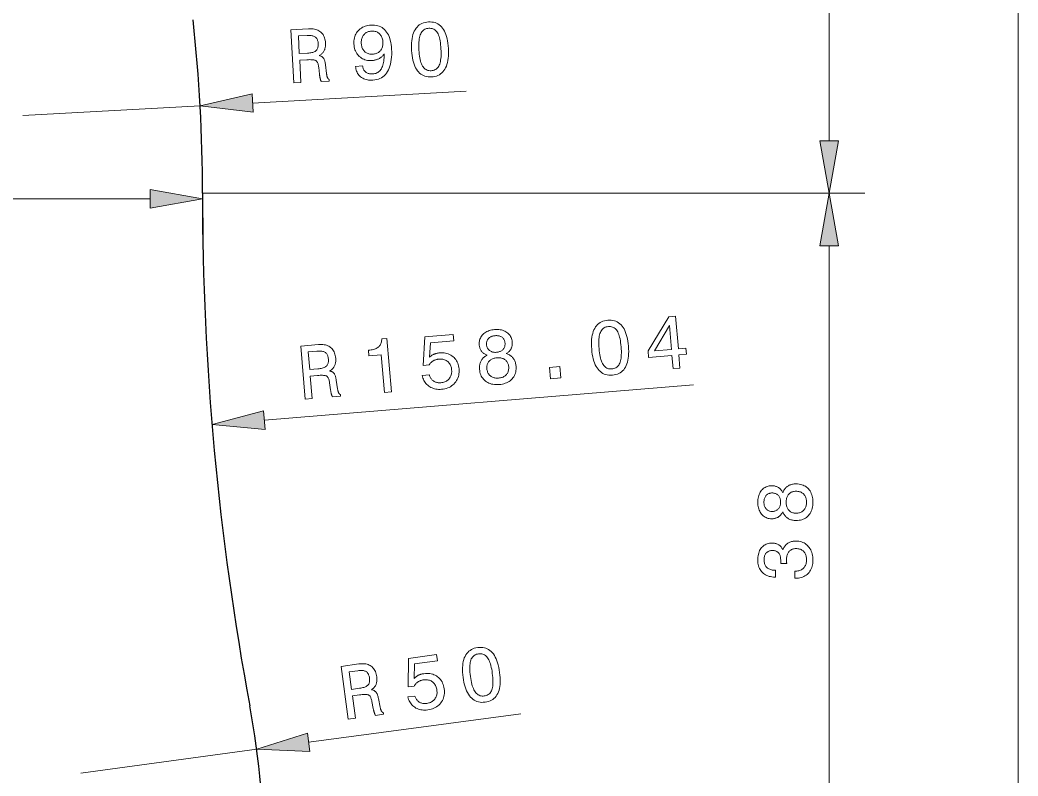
# Model space of a CAD drawing. Extents: x 0 to 297, y 0 to 420.
# Drawn here: x 162.3 to 218.5, y 148 to 190.6 of the extents above; entities that cross this region are included whole.
import ezdxf

# ---------------------------------------------------------------- set-up
doc = ezdxf.new("R2010")
doc.units = 0

msp = doc.modelspace()

# ---------------------------------------------------------------- linework, layer by layer
at = {"color": 7, "lineweight": 13}
for p, q in [((218.505, 137.787), (218.505, 351.878)), ((207.872, 183.787), (207.872, 204.878)), ((139.043, 180.52), (169.634, 180.52)), ((172.588, 180.832), (209.872, 180.832)), ((172.588, 180.832), (209.872, 180.832)), ((207.872, 145.787), (207.872, 177.878)), ((176.07, 168.05), (200.229, 170.048))]:
    msp.add_line(p, q, dxfattribs=at)
at = {"color": 7, "lineweight": 13, "ltscale": 0.30114}
msp.add_line((175.403, 185.919), (187.431, 186.579), dxfattribs=at)
at = {"color": 7, "lineweight": 13, "ltscale": 0.25}
for p, q in [((162.468, 185.21), (172.453, 185.758)), ((165.73, 148.175), (175.64, 149.511))]:
    msp.add_line(p, q, dxfattribs=at)
at = {"color": 7, "lineweight": 13, "ltscale": 0.057806}
msp.add_line((172.588, 180.832), (172.588, 178.52), dxfattribs=at)
at = {"color": 7, "lineweight": 13, "ltscale": 0.301139}
msp.add_line((178.568, 149.906), (190.506, 151.515), dxfattribs=at)
at = {"color": 7, "lineweight": 13}
for points in [[(177.728, 187.048), (177.564, 190.04), (178.564, 190.094), (178.65, 190.097), (178.733, 190.095), (178.811, 190.088), (178.886, 190.077), (178.956, 190.061), (179.023, 190.041), (179.085, 190.016), (179.144, 189.986), (179.199, 189.952), (179.249, 189.913), (179.296, 189.87), (179.338, 189.823), (179.376, 189.771), (179.409, 189.715), (179.438, 189.655), (179.462, 189.591), (179.482, 189.523), (179.498, 189.45), (179.509, 189.373), (179.516, 189.292), (179.517, 189.243), (179.517, 189.196), (179.514, 189.15), (179.51, 189.106), (179.503, 189.063), (179.494, 189.021), (179.484, 188.981), (179.471, 188.942), (179.456, 188.905), (179.439, 188.869), (179.419, 188.835), (179.398, 188.802), (179.375, 188.77), (179.35, 188.74), (179.323, 188.712), (179.294, 188.685), (179.263, 188.659), (179.229, 188.635), (179.194, 188.613), (179.157, 188.592), (179.19, 188.583), (179.22, 188.573), (179.249, 188.561), (179.276, 188.548), (179.302, 188.534), (179.325, 188.519), (179.347, 188.502), (179.367, 188.484), (179.385, 188.465), (179.402, 188.444), (179.417, 188.421), (179.431, 188.394), (179.444, 188.365), (179.457, 188.331), (179.469, 188.295), (179.479, 188.255), (179.489, 188.211), (179.498, 188.164), (179.506, 188.114), (179.514, 188.06), (179.572, 187.576), (179.576, 187.545), (179.58, 187.516), (179.585, 187.489), (179.589, 187.464), (179.595, 187.44), (179.6, 187.418), (179.606, 187.397), (179.612, 187.379), (179.618, 187.362), (179.624, 187.347), (179.631, 187.333), (179.639, 187.319), (179.647, 187.307), (179.656, 187.295), (179.666, 187.284), (179.676, 187.274), (179.687, 187.264), (179.698, 187.255), (179.71, 187.247), (179.723, 187.24), (179.728, 187.158), (179.275, 187.133), (179.269, 187.143), (179.263, 187.154), (179.257, 187.166), (179.251, 187.178), (179.245, 187.192), (179.239, 187.207), (179.234, 187.223), (179.229, 187.239), (179.224, 187.257), (179.219, 187.276), (179.214, 187.296), (179.209, 187.317), (179.205, 187.339), (179.2, 187.363), (179.196, 187.388), (179.191, 187.415), (179.187, 187.443), (179.183, 187.472), (179.179, 187.503), (179.175, 187.535), (179.133, 187.921), (179.125, 187.978), (179.117, 188.03), (179.106, 188.078), (179.094, 188.121), (179.081, 188.161), (179.066, 188.196), (179.05, 188.227), (179.032, 188.254), (179.013, 188.277), (178.992, 188.296), (178.967, 188.311), (178.936, 188.325), (178.899, 188.336), (178.856, 188.345), (178.807, 188.352), (178.752, 188.357), (178.69, 188.36), (178.623, 188.361), (178.549, 188.359), (178.469, 188.356), (178.059, 188.333), (178.128, 187.07)], [(181.208, 187.982), (181.603, 188.004), (181.609, 187.96), (181.618, 187.918), (181.628, 187.879), (181.642, 187.841), (181.658, 187.806), (181.676, 187.773), (181.697, 187.741), (181.721, 187.712), (181.747, 187.686), (181.775, 187.661), (181.806, 187.638), (181.839, 187.619), (181.873, 187.602), (181.91, 187.587), (181.948, 187.575), (181.988, 187.566), (182.031, 187.56), (182.075, 187.556), (182.121, 187.554), (182.168, 187.556), (182.232, 187.562), (182.293, 187.573), (182.35, 187.59), (182.404, 187.612), (182.455, 187.639), (182.502, 187.671), (182.546, 187.708), (182.586, 187.751), (182.623, 187.799), (182.657, 187.852), (182.687, 187.91), (182.714, 187.974), (182.738, 188.043), (182.759, 188.118), (182.777, 188.198), (182.791, 188.284), (182.802, 188.375), (182.81, 188.471), (182.815, 188.573), (182.816, 188.681), (182.792, 188.647), (182.767, 188.615), (182.741, 188.585), (182.713, 188.556), (182.684, 188.529), (182.654, 188.503), (182.623, 188.479), (182.591, 188.456), (182.557, 188.435), (182.523, 188.415), (182.487, 188.397), (182.45, 188.381), (182.412, 188.366), (182.374, 188.353), (182.334, 188.342), (182.294, 188.332), (182.253, 188.324), (182.21, 188.317), (182.167, 188.312), (182.123, 188.309), (182.039, 188.307), (181.959, 188.311), (181.881, 188.32), (181.806, 188.335), (181.734, 188.356), (181.665, 188.382), (181.599, 188.414), (181.535, 188.452), (181.475, 188.495), (181.418, 188.544), (181.364, 188.597), (181.316, 188.655), (181.272, 188.716), (181.234, 188.78), (181.201, 188.849), (181.173, 188.921), (181.151, 188.997), (181.133, 189.077), (181.12, 189.161), (181.113, 189.248), (181.111, 189.336), (181.115, 189.421), (181.124, 189.503), (181.14, 189.582), (181.161, 189.658), (181.188, 189.731), (181.221, 189.8), (181.259, 189.867), (181.304, 189.93), (181.354, 189.991), (181.409, 190.047), (181.468, 190.098), (181.531, 190.143), (181.597, 190.183), (181.667, 190.218), (181.741, 190.247), (181.819, 190.271), (181.9, 190.289), (181.985, 190.302), (182.075, 190.31), (182.177, 190.312), (182.275, 190.306), (182.369, 190.293), (182.458, 190.273), (182.542, 190.244), (182.622, 190.209), (182.698, 190.165), (182.769, 190.114), (182.836, 190.056), (182.898, 189.99), (182.955, 189.917), (183.007, 189.837), (183.053, 189.75), (183.095, 189.657), (183.131, 189.557), (183.162, 189.45), (183.188, 189.336), (183.209, 189.216), (183.224, 189.089), (183.234, 188.955), (183.24, 188.796), (183.239, 188.645), (183.232, 188.501), (183.219, 188.363), (183.199, 188.233), (183.173, 188.111), (183.141, 187.995), (183.102, 187.886), (183.057, 187.785), (183.006, 187.69), (182.948, 187.604), (182.885, 187.526), (182.817, 187.456), (182.743, 187.395), (182.664, 187.342), (182.579, 187.298), (182.488, 187.262), (182.392, 187.235), (182.291, 187.216), (182.183, 187.206), (182.1, 187.204), (182.02, 187.206), (181.943, 187.213), (181.869, 187.225), (181.798, 187.241), (181.731, 187.263), (181.667, 187.288), (181.606, 187.319), (181.548, 187.354), (181.493, 187.394), (181.443, 187.438), (181.397, 187.485), (181.356, 187.536), (181.32, 187.59), (181.289, 187.647), (181.263, 187.707), (181.242, 187.771), (181.226, 187.838), (181.214, 187.909)], [(181.53, 189.275), (181.534, 189.218), (181.542, 189.164), (181.553, 189.112), (181.567, 189.063), (181.584, 189.016), (181.604, 188.972), (181.628, 188.93), (181.654, 188.891), (181.683, 188.854), (181.716, 188.82), (181.751, 188.789), (181.788, 188.761), (181.827, 188.737), (181.868, 188.717), (181.91, 188.7), (181.955, 188.687), (182.001, 188.677), (182.049, 188.671), (182.1, 188.668), (182.152, 188.67), (182.209, 188.674), (182.264, 188.683), (182.316, 188.694), (182.366, 188.709), (182.412, 188.727), (182.456, 188.748), (182.497, 188.773), (182.536, 188.801), (182.571, 188.832), (182.604, 188.866), (182.634, 188.904), (182.661, 188.943), (182.684, 188.986), (182.703, 189.03), (182.719, 189.077), (182.731, 189.126), (182.74, 189.177), (182.746, 189.231), (182.748, 189.288), (182.746, 189.346), (182.741, 189.405), (182.733, 189.461), (182.722, 189.515), (182.707, 189.566), (182.689, 189.614), (182.668, 189.66), (182.644, 189.703), (182.617, 189.743), (182.586, 189.781), (182.552, 189.816), (182.516, 189.848), (182.477, 189.876), (182.437, 189.9), (182.394, 189.921), (182.349, 189.938), (182.302, 189.952), (182.253, 189.962), (182.202, 189.968), (182.149, 189.97), (182.093, 189.969), (182.04, 189.964), (181.99, 189.956), (181.942, 189.944), (181.896, 189.929), (181.852, 189.91), (181.811, 189.888), (181.772, 189.862), (181.735, 189.833), (181.701, 189.8), (181.669, 189.763), (181.639, 189.724), (181.613, 189.682), (181.591, 189.639), (181.572, 189.593), (181.556, 189.546), (181.544, 189.496), (181.535, 189.444), (181.53, 189.39), (181.528, 189.334)], [(184.357, 188.877), (184.352, 189.026), (184.352, 189.167), (184.358, 189.302), (184.37, 189.429), (184.387, 189.55), (184.41, 189.663), (184.439, 189.77), (184.473, 189.87), (184.513, 189.963), (184.559, 190.048), (184.611, 190.127), (184.667, 190.197), (184.729, 190.261), (184.796, 190.316), (184.869, 190.364), (184.946, 190.404), (185.029, 190.436), (185.118, 190.461), (185.211, 190.478), (185.31, 190.487), (185.41, 190.489), (185.506, 190.482), (185.596, 190.468), (185.683, 190.445), (185.765, 190.414), (185.842, 190.374), (185.914, 190.327), (185.983, 190.272), (186.046, 190.208), (186.105, 190.136), (186.16, 190.056), (186.209, 189.969), (186.254, 189.874), (186.293, 189.771), (186.328, 189.66), (186.359, 189.542), (186.384, 189.416), (186.404, 189.282), (186.42, 189.14), (186.431, 188.991), (186.436, 188.841), (186.436, 188.699), (186.431, 188.564), (186.419, 188.437), (186.402, 188.316), (186.379, 188.203), (186.351, 188.096), (186.317, 187.997), (186.277, 187.905), (186.232, 187.821), (186.181, 187.743), (186.125, 187.673), (186.063, 187.611), (185.996, 187.556), (185.924, 187.509), (185.846, 187.47), (185.762, 187.438), (185.674, 187.413), (185.58, 187.396), (185.48, 187.387), (185.381, 187.385), (185.286, 187.392), (185.195, 187.407), (185.109, 187.43), (185.028, 187.461), (184.951, 187.5), (184.878, 187.547), (184.809, 187.603), (184.745, 187.666), (184.686, 187.738), (184.631, 187.818), (184.581, 187.905), (184.536, 188), (184.496, 188.102), (184.46, 188.212), (184.43, 188.33), (184.404, 188.455), (184.384, 188.588), (184.368, 188.729)], [(184.77, 188.9), (184.778, 188.779), (184.789, 188.666), (184.802, 188.559), (184.818, 188.459), (184.837, 188.366), (184.859, 188.279), (184.883, 188.2), (184.91, 188.127), (184.939, 188.061), (184.971, 188.002), (185.006, 187.949), (185.044, 187.902), (185.086, 187.861), (185.13, 187.826), (185.177, 187.797), (185.228, 187.774), (185.281, 187.756), (185.338, 187.745), (185.398, 187.74), (185.461, 187.74), (185.523, 187.747), (185.583, 187.758), (185.638, 187.776), (185.689, 187.798), (185.737, 187.827), (185.781, 187.86), (185.821, 187.9), (185.857, 187.944), (185.889, 187.995), (185.918, 188.05), (185.942, 188.112), (185.964, 188.181), (185.982, 188.256), (185.997, 188.338), (186.009, 188.426), (186.017, 188.521), (186.022, 188.623), (186.023, 188.731), (186.021, 188.846), (186.016, 188.968), (186.008, 189.09), (185.997, 189.205), (185.984, 189.313), (185.968, 189.414), (185.949, 189.507), (185.928, 189.594), (185.905, 189.674), (185.878, 189.747), (185.849, 189.813), (185.818, 189.871), (185.783, 189.924), (185.746, 189.97), (185.705, 190.01), (185.661, 190.045), (185.614, 190.074), (185.563, 190.097), (185.51, 190.114), (185.453, 190.125), (185.393, 190.13), (185.33, 190.13), (185.267, 190.123), (185.208, 190.111), (185.153, 190.094), (185.102, 190.071), (185.054, 190.042), (185.01, 190.008), (184.97, 189.969), (184.934, 189.923), (184.901, 189.873), (184.872, 189.816), (184.846, 189.754), (184.824, 189.685), (184.806, 189.61), (184.79, 189.528), (184.778, 189.439), (184.77, 189.344), (184.765, 189.243), (184.763, 189.135), (184.765, 189.021)], [(178.472, 189.722), (177.984, 189.695), (178.039, 188.7), (178.5, 188.725), (178.568, 188.73), (178.631, 188.737), (178.691, 188.746), (178.746, 188.757), (178.796, 188.77), (178.843, 188.785), (178.884, 188.803), (178.922, 188.822), (178.955, 188.844), (178.984, 188.868), (179.009, 188.894), (179.031, 188.923), (179.05, 188.955), (179.066, 188.99), (179.079, 189.027), (179.09, 189.068), (179.097, 189.112), (179.102, 189.158), (179.103, 189.208), (179.102, 189.26), (179.097, 189.312), (179.091, 189.36), (179.081, 189.405), (179.069, 189.447), (179.055, 189.486), (179.038, 189.522), (179.018, 189.554), (178.996, 189.584), (178.971, 189.61), (178.944, 189.633), (178.913, 189.653), (178.879, 189.671), (178.841, 189.686), (178.8, 189.699), (178.754, 189.709), (178.705, 189.716), (178.653, 189.722), (178.596, 189.724), (178.536, 189.724)], [(175.375, 186.44), (172.453, 185.758), (175.432, 185.399)], [(207.351, 183.787), (207.872, 180.832), (208.393, 183.787)], [(169.634, 179.999), (172.588, 180.52), (169.634, 181.041)], [(208.393, 177.878), (207.872, 180.832), (207.351, 177.878)], [(194.501, 172.046), (194.491, 172.194), (194.487, 172.336), (194.49, 172.47), (194.498, 172.598), (194.512, 172.719), (194.531, 172.834), (194.557, 172.941), (194.589, 173.042), (194.626, 173.135), (194.67, 173.222), (194.719, 173.302), (194.774, 173.375), (194.834, 173.439), (194.899, 173.497), (194.97, 173.546), (195.047, 173.589), (195.129, 173.623), (195.217, 173.65), (195.31, 173.67), (195.408, 173.682), (195.508, 173.687), (195.604, 173.683), (195.695, 173.67), (195.782, 173.65), (195.865, 173.621), (195.943, 173.584), (196.017, 173.539), (196.087, 173.485), (196.152, 173.423), (196.213, 173.353), (196.269, 173.275), (196.321, 173.189), (196.369, 173.095), (196.411, 172.993), (196.449, 172.884), (196.483, 172.766), (196.511, 172.641), (196.536, 172.507), (196.555, 172.366), (196.57, 172.217), (196.58, 172.068), (196.584, 171.926), (196.582, 171.791), (196.574, 171.663), (196.56, 171.542), (196.541, 171.428), (196.515, 171.321), (196.484, 171.221), (196.447, 171.128), (196.404, 171.042), (196.355, 170.963), (196.301, 170.892), (196.241, 170.828), (196.176, 170.771), (196.104, 170.722), (196.028, 170.68), (195.945, 170.646), (195.857, 170.619), (195.763, 170.6), (195.664, 170.587), (195.565, 170.583), (195.47, 170.587), (195.379, 170.599), (195.293, 170.62), (195.21, 170.649), (195.132, 170.686), (195.058, 170.731), (194.988, 170.785), (194.922, 170.846), (194.861, 170.917), (194.804, 170.995), (194.751, 171.08), (194.703, 171.174), (194.66, 171.275), (194.622, 171.384), (194.588, 171.501), (194.559, 171.626), (194.535, 171.758), (194.516, 171.898)], [(199.082, 170.957), (199.021, 171.696), (197.707, 171.588), (197.676, 171.966), (198.836, 173.879), (199.227, 173.911), (199.379, 172.073), (199.805, 172.108), (199.834, 171.764), (199.407, 171.728), (199.468, 170.989)], [(188.616, 171.712), (188.576, 171.727), (188.537, 171.744), (188.501, 171.763), (188.467, 171.783), (188.434, 171.804), (188.403, 171.827), (188.374, 171.851), (188.348, 171.877), (188.322, 171.904), (188.299, 171.933), (188.278, 171.963), (188.258, 171.995), (188.241, 172.029), (188.225, 172.064), (188.211, 172.1), (188.199, 172.138), (188.188, 172.178), (188.18, 172.22), (188.173, 172.263), (188.169, 172.307), (188.166, 172.375), (188.168, 172.44), (188.176, 172.503), (188.189, 172.564), (188.207, 172.623), (188.231, 172.68), (188.26, 172.734), (188.295, 172.787), (188.335, 172.837), (188.38, 172.885), (188.43, 172.93), (188.483, 172.971), (188.54, 173.008), (188.6, 173.041), (188.663, 173.07), (188.73, 173.095), (188.801, 173.116), (188.875, 173.133), (188.953, 173.146), (189.034, 173.155), (189.115, 173.16), (189.194, 173.16), (189.27, 173.155), (189.344, 173.146), (189.414, 173.133), (189.481, 173.114), (189.546, 173.092), (189.608, 173.064), (189.667, 173.033), (189.723, 172.996), (189.775, 172.956), (189.822, 172.913), (189.864, 172.867), (189.902, 172.818), (189.934, 172.766), (189.962, 172.711), (189.985, 172.653), (190.003, 172.592), (190.016, 172.528), (190.024, 172.461), (190.027, 172.415), (190.027, 172.372), (190.026, 172.329), (190.023, 172.288), (190.017, 172.248), (190.01, 172.209), (190, 172.172), (189.989, 172.136), (189.975, 172.101), (189.959, 172.068), (189.941, 172.036), (189.921, 172.005), (189.899, 171.975), (189.875, 171.947), (189.848, 171.919), (189.82, 171.893), (189.789, 171.868), (189.756, 171.844), (189.72, 171.821), (189.683, 171.8), (189.733, 171.784), (189.78, 171.767), (189.825, 171.747), (189.868, 171.725), (189.908, 171.701), (189.947, 171.674), (189.983, 171.646), (190.017, 171.615), (190.048, 171.582), (190.077, 171.547), (190.104, 171.51), (190.129, 171.471), (190.151, 171.43), (190.171, 171.387), (190.189, 171.342), (190.204, 171.295), (190.217, 171.246), (190.227, 171.196), (190.235, 171.143), (190.241, 171.089), (190.245, 171.004), (190.244, 170.923), (190.236, 170.844), (190.223, 170.768), (190.204, 170.696), (190.178, 170.626), (190.147, 170.56), (190.111, 170.496), (190.068, 170.436), (190.02, 170.379), (189.966, 170.325), (189.908, 170.277), (189.846, 170.233), (189.779, 170.194), (189.708, 170.159), (189.633, 170.13), (189.554, 170.105), (189.47, 170.085), (189.382, 170.07), (189.29, 170.06), (189.197, 170.055), (189.107, 170.055), (189.022, 170.061), (188.939, 170.073), (188.86, 170.089), (188.785, 170.111), (188.713, 170.139), (188.645, 170.172), (188.58, 170.211), (188.518, 170.255), (188.461, 170.303), (188.409, 170.356), (188.363, 170.412), (188.322, 170.473), (188.286, 170.537), (188.255, 170.606), (188.229, 170.678), (188.209, 170.754), (188.194, 170.834), (188.184, 170.919), (188.181, 170.973), (188.18, 171.027), (188.182, 171.078), (188.187, 171.128), (188.194, 171.177), (188.204, 171.224), (188.217, 171.27), (188.232, 171.314), (188.25, 171.356), (188.27, 171.397), (188.294, 171.437), (188.319, 171.475), (188.347, 171.51), (188.378, 171.544), (188.411, 171.577), (188.447, 171.607), (188.485, 171.636), (188.526, 171.663), (188.57, 171.688)], [(194.912, 172.08), (194.924, 171.96), (194.938, 171.847), (194.954, 171.74), (194.973, 171.641), (194.995, 171.548), (195.018, 171.462), (195.045, 171.384), (195.074, 171.312), (195.105, 171.246), (195.139, 171.188), (195.175, 171.136), (195.214, 171.09), (195.257, 171.051), (195.302, 171.017), (195.35, 170.989), (195.401, 170.967), (195.455, 170.952), (195.512, 170.942), (195.572, 170.938), (195.635, 170.94), (195.698, 170.948), (195.756, 170.962), (195.811, 170.981), (195.862, 171.005), (195.909, 171.034), (195.952, 171.069), (195.991, 171.11), (196.025, 171.155), (196.056, 171.207), (196.083, 171.263), (196.106, 171.326), (196.126, 171.395), (196.142, 171.47), (196.155, 171.552), (196.164, 171.641), (196.169, 171.736), (196.171, 171.838), (196.17, 171.946), (196.165, 172.061), (196.156, 172.183), (196.145, 172.305), (196.131, 172.419), (196.114, 172.527), (196.096, 172.627), (196.075, 172.72), (196.051, 172.807), (196.025, 172.886), (195.997, 172.958), (195.966, 173.023), (195.933, 173.08), (195.897, 173.132), (195.858, 173.177), (195.816, 173.216), (195.771, 173.25), (195.723, 173.277), (195.672, 173.299), (195.618, 173.314), (195.561, 173.324), (195.501, 173.327), (195.438, 173.325), (195.375, 173.317), (195.317, 173.304), (195.262, 173.285), (195.212, 173.26), (195.165, 173.23), (195.122, 173.195), (195.083, 173.154), (195.048, 173.108), (195.016, 173.056), (194.989, 172.999), (194.965, 172.936), (194.945, 172.867), (194.928, 172.791), (194.915, 172.708), (194.906, 172.62), (194.9, 172.525), (194.898, 172.423), (194.899, 172.315), (194.904, 172.201)], [(198.04, 171.962), (198.992, 172.041), (198.881, 173.379)], [(182.832, 169.613), (182.656, 171.739), (181.959, 171.681), (181.934, 171.986), (182.008, 171.995), (182.079, 172.006), (182.145, 172.019), (182.208, 172.035), (182.266, 172.052), (182.319, 172.072), (182.369, 172.095), (182.415, 172.119), (182.456, 172.146), (182.493, 172.175), (182.527, 172.207), (182.557, 172.242), (182.584, 172.28), (182.608, 172.32), (182.629, 172.364), (182.646, 172.411), (182.66, 172.461), (182.67, 172.514), (182.678, 172.571), (182.682, 172.63), (182.974, 172.654), (183.223, 169.645)], [(184.965, 170.574), (185.365, 170.607), (185.377, 170.562), (185.391, 170.52), (185.408, 170.479), (185.427, 170.441), (185.448, 170.405), (185.472, 170.371), (185.498, 170.34), (185.526, 170.31), (185.556, 170.283), (185.589, 170.259), (185.624, 170.236), (185.66, 170.217), (185.698, 170.2), (185.737, 170.186), (185.778, 170.175), (185.82, 170.167), (185.864, 170.161), (185.909, 170.158), (185.956, 170.158), (186.005, 170.161), (186.063, 170.168), (186.119, 170.178), (186.173, 170.191), (186.224, 170.208), (186.272, 170.229), (186.317, 170.253), (186.36, 170.28), (186.4, 170.311), (186.438, 170.346), (186.473, 170.384), (186.504, 170.424), (186.532, 170.467), (186.556, 170.511), (186.576, 170.558), (186.592, 170.607), (186.605, 170.657), (186.613, 170.71), (186.618, 170.765), (186.619, 170.821), (186.616, 170.88), (186.609, 170.939), (186.599, 170.996), (186.585, 171.05), (186.568, 171.101), (186.548, 171.15), (186.524, 171.195), (186.497, 171.238), (186.466, 171.278), (186.432, 171.316), (186.395, 171.35), (186.355, 171.382), (186.312, 171.409), (186.268, 171.433), (186.221, 171.452), (186.172, 171.468), (186.121, 171.48), (186.067, 171.489), (186.012, 171.493), (185.954, 171.494), (185.895, 171.491), (185.86, 171.487), (185.826, 171.482), (185.793, 171.476), (185.761, 171.469), (185.729, 171.46), (185.698, 171.449), (185.668, 171.438), (185.639, 171.425), (185.61, 171.411), (185.582, 171.395), (185.555, 171.378), (185.528, 171.36), (185.503, 171.341), (185.478, 171.32), (185.454, 171.298), (185.431, 171.275), (185.409, 171.25), (185.388, 171.224), (185.367, 171.197), (185.348, 171.168), (185.005, 171.14), (185.11, 172.744), (186.707, 172.876), (186.736, 172.523), (185.427, 172.415), (185.374, 171.6), (185.394, 171.62), (185.415, 171.64), (185.437, 171.658), (185.46, 171.676), (185.484, 171.693), (185.508, 171.709), (185.533, 171.724), (185.56, 171.739), (185.587, 171.752), (185.615, 171.765), (185.644, 171.777), (185.673, 171.788), (185.703, 171.798), (185.733, 171.807), (185.764, 171.815), (185.796, 171.822), (185.828, 171.828), (185.861, 171.833), (185.895, 171.837), (185.929, 171.841), (186.02, 171.845), (186.107, 171.844), (186.191, 171.838), (186.272, 171.825), (186.35, 171.807), (186.425, 171.783), (186.496, 171.753), (186.565, 171.717), (186.63, 171.676), (186.692, 171.629), (186.75, 171.577), (186.803, 171.521), (186.85, 171.461), (186.892, 171.398), (186.929, 171.33), (186.96, 171.259), (186.986, 171.184), (187.007, 171.105), (187.022, 171.022), (187.032, 170.935), (187.037, 170.843), (187.035, 170.753), (187.027, 170.667), (187.013, 170.584), (186.993, 170.503), (186.966, 170.426), (186.934, 170.352), (186.895, 170.281), (186.849, 170.213), (186.798, 170.148), (186.741, 170.088), (186.68, 170.033), (186.616, 169.983), (186.547, 169.939), (186.474, 169.901), (186.397, 169.868), (186.316, 169.841), (186.23, 169.819), (186.141, 169.803), (186.048, 169.792), (185.964, 169.788), (185.884, 169.788), (185.805, 169.794), (185.73, 169.804), (185.656, 169.82), (185.586, 169.84), (185.517, 169.866), (185.451, 169.896), (185.388, 169.932), (185.327, 169.973), (185.27, 170.017), (185.217, 170.066), (185.169, 170.117), (185.126, 170.172), (185.088, 170.231), (185.054, 170.293), (185.025, 170.358), (185, 170.427), (184.981, 170.499)], [(188.581, 172.307), (188.586, 172.266), (188.594, 172.226), (188.604, 172.187), (188.617, 172.151), (188.633, 172.117), (188.651, 172.085), (188.672, 172.054), (188.696, 172.026), (188.722, 171.999), (188.752, 171.975), (188.783, 171.952), (188.816, 171.933), (188.851, 171.916), (188.887, 171.902), (188.925, 171.891), (188.964, 171.882), (189.006, 171.876), (189.049, 171.873), (189.093, 171.873), (189.139, 171.876), (189.186, 171.881), (189.23, 171.888), (189.272, 171.898), (189.312, 171.911), (189.35, 171.926), (189.386, 171.943), (189.42, 171.963), (189.451, 171.985), (189.481, 172.01), (189.508, 172.037), (189.533, 172.066), (189.554, 172.097), (189.573, 172.129), (189.589, 172.162), (189.602, 172.197), (189.612, 172.234), (189.619, 172.271), (189.622, 172.311), (189.623, 172.351), (189.621, 172.393), (189.616, 172.435), (189.609, 172.475), (189.599, 172.513), (189.586, 172.548), (189.571, 172.582), (189.553, 172.614), (189.532, 172.643), (189.509, 172.671), (189.483, 172.696), (189.455, 172.719), (189.424, 172.74), (189.391, 172.759), (189.357, 172.774), (189.32, 172.787), (189.282, 172.798), (189.242, 172.806), (189.2, 172.811), (189.156, 172.813), (189.11, 172.813), (189.062, 172.81), (189.015, 172.805), (188.97, 172.798), (188.927, 172.788), (188.887, 172.776), (188.849, 172.762), (188.813, 172.745), (188.779, 172.726), (188.748, 172.705), (188.719, 172.682), (188.692, 172.656), (188.668, 172.628), (188.646, 172.599), (188.628, 172.568), (188.613, 172.536), (188.6, 172.502), (188.59, 172.466), (188.584, 172.429), (188.58, 172.39), (188.579, 172.35)], [(178.363, 169.243), (178.116, 172.229), (179.114, 172.311), (179.2, 172.316), (179.283, 172.317), (179.361, 172.312), (179.436, 172.303), (179.507, 172.289), (179.574, 172.271), (179.637, 172.247), (179.697, 172.219), (179.752, 172.187), (179.804, 172.15), (179.852, 172.108), (179.895, 172.061), (179.934, 172.011), (179.969, 171.956), (179.999, 171.897), (180.026, 171.833), (180.048, 171.765), (180.065, 171.693), (180.079, 171.616), (180.088, 171.535), (180.091, 171.487), (180.091, 171.44), (180.09, 171.394), (180.087, 171.349), (180.081, 171.306), (180.074, 171.264), (180.064, 171.224), (180.052, 171.185), (180.038, 171.147), (180.022, 171.111), (180.004, 171.076), (179.984, 171.042), (179.962, 171.01), (179.937, 170.98), (179.911, 170.95), (179.882, 170.923), (179.852, 170.896), (179.82, 170.871), (179.785, 170.848), (179.748, 170.826), (179.781, 170.818), (179.812, 170.809), (179.841, 170.798), (179.869, 170.786), (179.895, 170.772), (179.919, 170.757), (179.941, 170.741), (179.961, 170.724), (179.98, 170.705), (179.997, 170.685), (180.013, 170.662), (180.028, 170.636), (180.042, 170.607), (180.055, 170.574), (180.068, 170.537), (180.08, 170.498), (180.091, 170.455), (180.101, 170.408), (180.111, 170.358), (180.12, 170.305), (180.191, 169.822), (180.196, 169.791), (180.201, 169.763), (180.206, 169.735), (180.212, 169.71), (180.218, 169.687), (180.224, 169.665), (180.23, 169.644), (180.236, 169.626), (180.243, 169.609), (180.25, 169.594), (180.258, 169.58), (180.266, 169.567), (180.274, 169.555), (180.283, 169.543), (180.293, 169.533), (180.304, 169.523), (180.315, 169.513), (180.327, 169.505), (180.339, 169.497), (180.352, 169.49), (180.359, 169.408), (179.907, 169.371), (179.9, 169.381), (179.894, 169.391), (179.887, 169.403), (179.881, 169.416), (179.875, 169.429), (179.869, 169.444), (179.863, 169.459), (179.858, 169.476), (179.852, 169.493), (179.847, 169.512), (179.841, 169.532), (179.836, 169.553), (179.831, 169.575), (179.826, 169.599), (179.82, 169.624), (179.815, 169.651), (179.81, 169.678), (179.805, 169.708), (179.8, 169.738), (179.796, 169.77), (179.743, 170.155), (179.734, 170.211), (179.723, 170.263), (179.712, 170.31), (179.699, 170.354), (179.684, 170.393), (179.669, 170.428), (179.651, 170.458), (179.633, 170.485), (179.613, 170.507), (179.591, 170.525), (179.566, 170.54), (179.535, 170.553), (179.498, 170.563), (179.455, 170.571), (179.405, 170.577), (179.35, 170.58), (179.288, 170.581), (179.221, 170.58), (179.147, 170.577), (179.067, 170.571), (178.658, 170.537), (178.762, 169.276)], [(179.033, 171.937), (178.545, 171.896), (178.627, 170.902), (179.087, 170.941), (179.155, 170.947), (179.219, 170.956), (179.278, 170.967), (179.333, 170.979), (179.383, 170.994), (179.429, 171.011), (179.47, 171.029), (179.507, 171.05), (179.539, 171.072), (179.567, 171.097), (179.592, 171.123), (179.613, 171.153), (179.631, 171.186), (179.647, 171.221), (179.659, 171.259), (179.668, 171.3), (179.674, 171.344), (179.677, 171.391), (179.677, 171.44), (179.674, 171.493), (179.669, 171.544), (179.661, 171.592), (179.65, 171.637), (179.637, 171.678), (179.621, 171.717), (179.603, 171.752), (179.583, 171.784), (179.56, 171.813), (179.534, 171.838), (179.506, 171.861), (179.475, 171.88), (179.441, 171.897), (179.402, 171.911), (179.36, 171.922), (179.315, 171.931), (179.266, 171.937), (179.213, 171.941), (179.156, 171.942), (179.096, 171.941)], [(188.597, 170.961), (188.603, 170.908), (188.613, 170.857), (188.625, 170.809), (188.64, 170.763), (188.659, 170.72), (188.68, 170.68), (188.705, 170.642), (188.733, 170.606), (188.764, 170.573), (188.798, 170.543), (188.835, 170.516), (188.873, 170.492), (188.914, 170.471), (188.957, 170.454), (189.002, 170.44), (189.05, 170.43), (189.099, 170.423), (189.15, 170.419), (189.204, 170.419), (189.26, 170.422), (189.316, 170.428), (189.369, 170.437), (189.419, 170.449), (189.467, 170.464), (189.512, 170.482), (189.554, 170.503), (189.594, 170.528), (189.631, 170.555), (189.666, 170.585), (189.697, 170.617), (189.726, 170.653), (189.751, 170.69), (189.773, 170.73), (189.791, 170.771), (189.805, 170.815), (189.817, 170.861), (189.824, 170.908), (189.829, 170.958), (189.829, 171.009), (189.827, 171.063), (189.821, 171.113), (189.812, 171.16), (189.8, 171.205), (189.785, 171.247), (189.767, 171.287), (189.745, 171.325), (189.721, 171.36), (189.694, 171.393), (189.663, 171.424), (189.629, 171.452), (189.593, 171.477), (189.554, 171.499), (189.514, 171.518), (189.471, 171.534), (189.425, 171.547), (189.378, 171.556), (189.328, 171.562), (189.276, 171.566), (189.222, 171.566), (189.165, 171.562), (189.11, 171.556), (189.056, 171.547), (189.006, 171.536), (188.958, 171.521), (188.913, 171.504), (188.871, 171.484), (188.831, 171.462), (188.794, 171.436), (188.76, 171.408), (188.728, 171.377), (188.699, 171.344), (188.674, 171.309), (188.653, 171.272), (188.634, 171.233), (188.62, 171.192), (188.608, 171.15), (188.6, 171.105), (188.596, 171.059), (188.595, 171.011)], [(192.174, 170.385), (192.121, 171.026), (192.715, 171.075), (192.768, 170.435)], [(176.027, 168.569), (173.126, 167.807), (176.113, 167.531)], [(205.257, 162.894), (205.238, 162.855), (205.218, 162.819), (205.196, 162.784), (205.174, 162.751), (205.15, 162.721), (205.124, 162.692), (205.098, 162.665), (205.07, 162.64), (205.041, 162.618), (205.01, 162.597), (204.978, 162.578), (204.945, 162.561), (204.91, 162.546), (204.874, 162.533), (204.836, 162.523), (204.797, 162.514), (204.757, 162.507), (204.715, 162.502), (204.671, 162.499), (204.626, 162.498), (204.559, 162.5), (204.494, 162.508), (204.432, 162.521), (204.372, 162.539), (204.315, 162.562), (204.26, 162.591), (204.208, 162.624), (204.159, 162.663), (204.112, 162.707), (204.068, 162.756), (204.027, 162.809), (203.99, 162.866), (203.958, 162.925), (203.93, 162.988), (203.906, 163.054), (203.887, 163.122), (203.872, 163.195), (203.861, 163.27), (203.855, 163.348), (203.853, 163.43), (203.855, 163.511), (203.861, 163.59), (203.872, 163.666), (203.887, 163.738), (203.906, 163.807), (203.93, 163.872), (203.958, 163.935), (203.99, 163.994), (204.027, 164.05), (204.068, 164.103), (204.112, 164.152), (204.159, 164.195), (204.208, 164.234), (204.26, 164.267), (204.315, 164.295), (204.372, 164.318), (204.432, 164.336), (204.494, 164.349), (204.559, 164.357), (204.626, 164.359), (204.672, 164.358), (204.715, 164.355), (204.758, 164.351), (204.798, 164.344), (204.838, 164.335), (204.876, 164.324), (204.912, 164.312), (204.947, 164.297), (204.98, 164.281), (205.012, 164.262), (205.043, 164.242), (205.072, 164.219), (205.1, 164.195), (205.126, 164.168), (205.151, 164.14), (205.175, 164.109), (205.197, 164.076), (205.219, 164.041), (205.238, 164.004), (205.257, 163.965), (205.276, 164.013), (205.298, 164.059), (205.321, 164.102), (205.347, 164.143), (205.374, 164.181), (205.404, 164.217), (205.435, 164.251), (205.469, 164.282), (205.504, 164.311), (205.541, 164.337), (205.581, 164.361), (205.621, 164.382), (205.664, 164.401), (205.709, 164.417), (205.755, 164.431), (205.803, 164.443), (205.852, 164.451), (205.904, 164.458), (205.957, 164.461), (206.011, 164.463), (206.096, 164.46), (206.177, 164.451), (206.255, 164.437), (206.329, 164.418), (206.4, 164.393), (206.467, 164.362), (206.531, 164.326), (206.591, 164.284), (206.648, 164.236), (206.701, 164.183), (206.75, 164.125), (206.793, 164.064), (206.832, 163.998), (206.865, 163.929), (206.894, 163.855), (206.917, 163.778), (206.935, 163.697), (206.948, 163.612), (206.955, 163.522), (206.958, 163.43), (206.955, 163.337), (206.948, 163.248), (206.935, 163.163), (206.917, 163.081), (206.894, 163.004), (206.865, 162.931), (206.832, 162.862), (206.793, 162.796), (206.75, 162.735), (206.701, 162.677), (206.648, 162.624), (206.591, 162.577), (206.531, 162.535), (206.467, 162.499), (206.4, 162.468), (206.329, 162.443), (206.255, 162.424), (206.177, 162.41), (206.096, 162.401), (206.011, 162.399), (205.957, 162.4), (205.904, 162.404), (205.852, 162.41), (205.803, 162.419), (205.755, 162.43), (205.709, 162.444), (205.664, 162.46), (205.621, 162.479), (205.581, 162.5), (205.541, 162.524), (205.504, 162.55), (205.469, 162.579), (205.435, 162.61), (205.404, 162.644), (205.374, 162.679), (205.347, 162.717), (205.321, 162.758), (205.298, 162.801), (205.276, 162.846)], [(204.66, 162.909), (204.702, 162.91), (204.743, 162.915), (204.781, 162.922), (204.819, 162.932), (204.854, 162.944), (204.888, 162.96), (204.92, 162.979), (204.95, 163), (204.979, 163.024), (205.006, 163.051), (205.031, 163.081), (205.053, 163.112), (205.072, 163.145), (205.089, 163.18), (205.104, 163.217), (205.116, 163.256), (205.125, 163.296), (205.131, 163.339), (205.135, 163.383), (205.137, 163.43), (205.135, 163.476), (205.131, 163.521), (205.125, 163.564), (205.116, 163.605), (205.104, 163.644), (205.089, 163.681), (205.072, 163.716), (205.053, 163.749), (205.031, 163.781), (205.006, 163.81), (204.979, 163.837), (204.95, 163.861), (204.92, 163.883), (204.888, 163.901), (204.854, 163.917), (204.819, 163.93), (204.781, 163.94), (204.743, 163.947), (204.702, 163.951), (204.66, 163.952), (204.618, 163.951), (204.578, 163.947), (204.539, 163.94), (204.503, 163.93), (204.468, 163.918), (204.435, 163.902), (204.404, 163.884), (204.375, 163.863), (204.347, 163.84), (204.322, 163.813), (204.298, 163.784), (204.277, 163.753), (204.259, 163.72), (204.243, 163.685), (204.229, 163.648), (204.218, 163.608), (204.209, 163.567), (204.203, 163.523), (204.2, 163.477), (204.198, 163.43), (204.2, 163.382), (204.203, 163.337), (204.209, 163.293), (204.218, 163.252), (204.229, 163.213), (204.243, 163.176), (204.259, 163.141), (204.277, 163.108), (204.298, 163.077), (204.322, 163.048), (204.347, 163.022), (204.375, 162.998), (204.404, 162.977), (204.435, 162.959), (204.468, 162.944), (204.503, 162.931), (204.539, 162.921), (204.578, 162.914), (204.618, 162.91)], [(206.003, 162.814), (206.057, 162.816), (206.108, 162.821), (206.157, 162.829), (206.204, 162.84), (206.248, 162.855), (206.291, 162.874), (206.33, 162.895), (206.368, 162.92), (206.403, 162.948), (206.436, 162.979), (206.466, 163.014), (206.494, 163.05), (206.517, 163.089), (206.538, 163.131), (206.556, 163.175), (206.57, 163.221), (206.581, 163.27), (206.589, 163.32), (206.594, 163.374), (206.595, 163.43), (206.594, 163.486), (206.589, 163.539), (206.581, 163.591), (206.57, 163.64), (206.556, 163.686), (206.538, 163.73), (206.517, 163.772), (206.494, 163.811), (206.466, 163.847), (206.436, 163.882), (206.403, 163.913), (206.368, 163.941), (206.33, 163.966), (206.291, 163.988), (206.248, 164.006), (206.204, 164.021), (206.157, 164.032), (206.108, 164.041), (206.057, 164.046), (206.003, 164.047), (205.953, 164.046), (205.905, 164.041), (205.86, 164.032), (205.816, 164.021), (205.775, 164.006), (205.735, 163.988), (205.698, 163.967), (205.663, 163.942), (205.63, 163.914), (205.599, 163.883), (205.571, 163.849), (205.546, 163.812), (205.523, 163.773), (205.504, 163.731), (205.488, 163.687), (205.474, 163.641), (205.464, 163.592), (205.457, 163.54), (205.452, 163.486), (205.451, 163.43), (205.452, 163.373), (205.457, 163.32), (205.464, 163.269), (205.474, 163.22), (205.488, 163.173), (205.504, 163.13), (205.523, 163.088), (205.546, 163.049), (205.571, 163.013), (205.599, 162.978), (205.63, 162.947), (205.663, 162.919), (205.698, 162.895), (205.735, 162.873), (205.775, 162.855), (205.816, 162.84), (205.86, 162.829), (205.905, 162.821), (205.953, 162.816)], [(205.931, 159.144), (205.931, 159.542), (205.993, 159.545), (206.052, 159.551), (206.108, 159.56), (206.162, 159.573), (206.212, 159.589), (206.26, 159.608), (206.304, 159.63), (206.346, 159.655), (206.385, 159.684), (206.421, 159.716), (206.455, 159.751), (206.484, 159.788), (206.51, 159.829), (206.533, 159.871), (206.552, 159.917), (206.568, 159.965), (206.58, 160.016), (206.588, 160.07), (206.594, 160.126), (206.595, 160.185), (206.594, 160.243), (206.589, 160.298), (206.581, 160.351), (206.57, 160.401), (206.556, 160.449), (206.538, 160.494), (206.518, 160.537), (206.494, 160.577), (206.467, 160.615), (206.437, 160.65), (206.404, 160.682), (206.369, 160.711), (206.332, 160.736), (206.292, 160.758), (206.25, 160.777), (206.205, 160.792), (206.158, 160.804), (206.109, 160.813), (206.057, 160.818), (206.003, 160.82), (205.954, 160.818), (205.907, 160.813), (205.862, 160.805), (205.82, 160.793), (205.78, 160.778), (205.742, 160.759), (205.706, 160.737), (205.672, 160.712), (205.641, 160.684), (205.612, 160.652), (205.585, 160.617), (205.561, 160.58), (205.54, 160.539), (205.522, 160.496), (205.507, 160.45), (205.494, 160.402), (205.484, 160.351), (205.477, 160.297), (205.473, 160.24), (205.472, 160.181), (205.472, 160.172), (205.472, 160.164), (205.472, 160.155), (205.472, 160.146), (205.472, 160.138), (205.472, 160.129), (205.473, 160.12), (205.473, 160.111), (205.473, 160.102), (205.474, 160.092), (205.474, 160.083), (205.475, 160.073), (205.475, 160.062), (205.476, 160.05), (205.476, 160.038), (205.477, 160.026), (205.478, 160.013), (205.479, 159.999), (205.479, 159.985), (205.48, 159.97), (205.141, 159.97), (205.141, 159.979), (205.142, 159.988), (205.142, 159.997), (205.142, 160.006), (205.143, 160.015), (205.143, 160.024), (205.143, 160.033), (205.143, 160.041), (205.144, 160.05), (205.144, 160.059), (205.144, 160.067), (205.144, 160.075), (205.144, 160.083), (205.145, 160.091), (205.145, 160.099), (205.145, 160.107), (205.145, 160.114), (205.145, 160.122), (205.145, 160.129), (205.145, 160.137), (205.144, 160.193), (205.14, 160.247), (205.135, 160.298), (205.127, 160.345), (205.116, 160.39), (205.104, 160.431), (205.089, 160.47), (205.071, 160.506), (205.052, 160.538), (205.03, 160.568), (205.006, 160.594), (204.979, 160.618), (204.95, 160.639), (204.919, 160.657), (204.885, 160.673), (204.849, 160.685), (204.81, 160.695), (204.769, 160.702), (204.725, 160.706), (204.679, 160.708), (204.635, 160.706), (204.592, 160.702), (204.552, 160.696), (204.514, 160.686), (204.478, 160.674), (204.444, 160.659), (204.412, 160.641), (204.382, 160.621), (204.355, 160.598), (204.329, 160.572), (204.306, 160.543), (204.285, 160.513), (204.267, 160.48), (204.251, 160.444), (204.237, 160.406), (204.226, 160.366), (204.218, 160.323), (204.212, 160.278), (204.208, 160.231), (204.207, 160.181), (204.208, 160.125), (204.213, 160.072), (204.221, 160.021), (204.233, 159.974), (204.247, 159.929), (204.265, 159.886), (204.286, 159.847), (204.311, 159.81), (204.338, 159.777), (204.369, 159.745), (204.403, 159.717), (204.44, 159.692), (204.48, 159.67), (204.523, 159.65), (204.569, 159.634), (204.619, 159.621), (204.671, 159.61), (204.726, 159.603), (204.784, 159.598), (204.846, 159.597), (204.846, 159.213), (204.816, 159.213), (204.73, 159.216), (204.647, 159.223), (204.568, 159.236), (204.492, 159.254), (204.42, 159.277), (204.352, 159.305), (204.287, 159.339), (204.226, 159.377), (204.168, 159.421), (204.114, 159.469), (204.064, 159.522), (204.02, 159.579), (203.981, 159.639), (203.947, 159.703), (203.918, 159.77), (203.894, 159.841), (203.876, 159.915), (203.863, 159.993), (203.855, 160.075), (203.853, 160.16), (203.855, 160.25), (203.861, 160.335), (203.872, 160.417), (203.887, 160.494), (203.906, 160.568), (203.929, 160.637), (203.957, 160.702), (203.989, 160.763), (204.025, 160.82), (204.066, 160.872), (204.11, 160.92), (204.157, 160.963), (204.208, 161.001), (204.263, 161.034), (204.321, 161.062), (204.382, 161.085), (204.446, 161.103), (204.514, 161.115), (204.585, 161.123), (204.66, 161.125), (204.703, 161.124), (204.744, 161.121), (204.785, 161.117), (204.824, 161.11), (204.861, 161.101), (204.898, 161.091), (204.933, 161.078), (204.967, 161.064), (205, 161.048), (205.031, 161.029), (205.061, 161.009), (205.09, 160.987), (205.117, 160.964), (205.142, 160.938), (205.167, 160.911), (205.189, 160.881), (205.21, 160.85), (205.23, 160.817), (205.248, 160.782), (205.265, 160.746), (205.284, 160.793), (205.305, 160.838), (205.327, 160.881), (205.352, 160.921), (205.378, 160.959), (205.407, 160.995), (205.438, 161.028), (205.47, 161.059), (205.505, 161.087), (205.541, 161.114), (205.58, 161.138), (205.62, 161.159), (205.662, 161.178), (205.705, 161.194), (205.751, 161.208), (205.798, 161.219), (205.846, 161.228), (205.897, 161.234), (205.949, 161.238), (206.003, 161.239), (206.088, 161.236), (206.169, 161.227), (206.247, 161.213), (206.321, 161.192), (206.393, 161.165), (206.46, 161.133), (206.524, 161.095), (206.585, 161.05), (206.643, 161), (206.697, 160.944), (206.746, 160.883), (206.791, 160.818), (206.83, 160.749), (206.864, 160.677), (206.893, 160.6), (206.916, 160.52), (206.934, 160.436), (206.948, 160.348), (206.955, 160.256), (206.958, 160.16), (206.955, 160.069), (206.947, 159.982), (206.934, 159.898), (206.915, 159.819), (206.89, 159.743), (206.86, 159.671), (206.825, 159.602), (206.784, 159.538), (206.738, 159.477), (206.686, 159.42), (206.63, 159.367), (206.57, 159.32), (206.507, 159.279), (206.439, 159.243), (206.369, 159.213), (206.294, 159.188), (206.216, 159.168), (206.135, 159.155), (206.05, 159.146), (205.961, 159.144)], [(187.26, 153.563), (187.243, 153.711), (187.232, 153.852), (187.227, 153.986), (187.228, 154.114), (187.236, 154.236), (187.25, 154.351), (187.27, 154.46), (187.297, 154.562), (187.329, 154.657), (187.368, 154.747), (187.413, 154.829), (187.464, 154.904), (187.521, 154.972), (187.583, 155.032), (187.652, 155.085), (187.726, 155.132), (187.806, 155.17), (187.892, 155.202), (187.984, 155.227), (188.082, 155.244), (188.182, 155.253), (188.277, 155.254), (188.369, 155.247), (188.457, 155.231), (188.541, 155.206), (188.621, 155.173), (188.697, 155.132), (188.77, 155.082), (188.838, 155.023), (188.903, 154.956), (188.963, 154.881), (189.019, 154.798), (189.071, 154.707), (189.119, 154.607), (189.163, 154.5), (189.202, 154.384), (189.237, 154.26), (189.268, 154.128), (189.295, 153.988), (189.318, 153.84), (189.335, 153.692), (189.346, 153.55), (189.351, 153.415), (189.35, 153.287), (189.343, 153.166), (189.329, 153.051), (189.309, 152.943), (189.283, 152.841), (189.251, 152.746), (189.212, 152.658), (189.168, 152.577), (189.117, 152.503), (189.061, 152.436), (188.998, 152.376), (188.93, 152.323), (188.855, 152.278), (188.775, 152.239), (188.688, 152.208), (188.595, 152.183), (188.497, 152.166), (188.398, 152.157), (188.303, 152.156), (188.212, 152.163), (188.124, 152.18), (188.04, 152.204), (187.96, 152.237), (187.884, 152.278), (187.811, 152.328), (187.743, 152.387), (187.677, 152.453), (187.616, 152.529), (187.56, 152.612), (187.507, 152.703), (187.459, 152.801), (187.415, 152.908), (187.376, 153.023), (187.34, 153.146), (187.309, 153.277), (187.282, 153.416)], [(184.152, 152.457), (184.549, 152.51), (184.564, 152.466), (184.58, 152.424), (184.599, 152.385), (184.62, 152.348), (184.643, 152.313), (184.668, 152.28), (184.696, 152.25), (184.725, 152.222), (184.757, 152.197), (184.791, 152.174), (184.827, 152.154), (184.864, 152.136), (184.903, 152.121), (184.943, 152.109), (184.984, 152.1), (185.027, 152.094), (185.071, 152.091), (185.116, 152.09), (185.163, 152.092), (185.211, 152.098), (185.269, 152.107), (185.325, 152.12), (185.378, 152.137), (185.427, 152.156), (185.474, 152.179), (185.519, 152.206), (185.56, 152.235), (185.598, 152.268), (185.634, 152.305), (185.667, 152.344), (185.697, 152.386), (185.722, 152.43), (185.744, 152.476), (185.761, 152.524), (185.775, 152.573), (185.785, 152.624), (185.791, 152.677), (185.792, 152.732), (185.79, 152.789), (185.784, 152.847), (185.775, 152.906), (185.761, 152.962), (185.745, 153.016), (185.726, 153.066), (185.703, 153.113), (185.677, 153.158), (185.647, 153.199), (185.615, 153.237), (185.579, 153.273), (185.54, 153.306), (185.498, 153.335), (185.454, 153.36), (185.408, 153.381), (185.361, 153.398), (185.311, 153.412), (185.259, 153.421), (185.206, 153.427), (185.15, 153.429), (185.092, 153.426), (185.033, 153.42), (184.998, 153.415), (184.965, 153.408), (184.932, 153.4), (184.9, 153.391), (184.869, 153.381), (184.839, 153.369), (184.809, 153.356), (184.781, 153.341), (184.753, 153.326), (184.726, 153.309), (184.699, 153.29), (184.674, 153.271), (184.649, 153.25), (184.626, 153.228), (184.603, 153.205), (184.581, 153.18), (184.56, 153.155), (184.541, 153.128), (184.522, 153.1), (184.503, 153.07), (184.163, 153.024), (184.185, 154.631), (185.772, 154.845), (185.82, 154.494), (184.518, 154.319), (184.507, 153.502), (184.526, 153.524), (184.546, 153.544), (184.567, 153.564), (184.589, 153.583), (184.612, 153.601), (184.636, 153.618), (184.66, 153.635), (184.686, 153.65), (184.712, 153.665), (184.739, 153.679), (184.767, 153.693), (184.796, 153.705), (184.825, 153.717), (184.855, 153.727), (184.886, 153.737), (184.917, 153.745), (184.949, 153.753), (184.982, 153.76), (185.015, 153.766), (185.049, 153.771), (185.139, 153.781), (185.227, 153.784), (185.311, 153.782), (185.393, 153.773), (185.471, 153.759), (185.547, 153.739), (185.62, 153.713), (185.69, 153.681), (185.758, 153.643), (185.822, 153.599), (185.883, 153.55), (185.938, 153.497), (185.989, 153.44), (186.034, 153.379), (186.074, 153.313), (186.109, 153.244), (186.139, 153.17), (186.163, 153.092), (186.183, 153.01), (186.197, 152.924), (186.207, 152.832), (186.21, 152.742), (186.206, 152.656), (186.197, 152.572), (186.18, 152.49), (186.158, 152.412), (186.129, 152.336), (186.094, 152.263), (186.052, 152.193), (186.004, 152.126), (185.95, 152.062), (185.893, 152.004), (185.83, 151.952), (185.764, 151.904), (185.693, 151.862), (185.618, 151.825), (185.538, 151.794), (185.454, 151.768), (185.366, 151.747), (185.273, 151.732), (185.19, 151.723), (185.11, 151.719), (185.031, 151.721), (184.955, 151.727), (184.881, 151.739), (184.809, 151.756), (184.74, 151.778), (184.672, 151.805), (184.607, 151.837), (184.544, 151.875), (184.485, 151.917), (184.43, 151.962), (184.379, 152.011), (184.333, 152.064), (184.292, 152.12), (184.255, 152.18), (184.222, 152.244), (184.195, 152.311), (184.171, 152.382)], [(187.669, 153.618), (187.687, 153.499), (187.707, 153.386), (187.729, 153.281), (187.753, 153.183), (187.779, 153.091), (187.807, 153.007), (187.837, 152.929), (187.87, 152.859), (187.904, 152.795), (187.941, 152.739), (187.98, 152.689), (188.022, 152.645), (188.066, 152.608), (188.113, 152.576), (188.163, 152.551), (188.215, 152.532), (188.27, 152.519), (188.327, 152.512), (188.387, 152.512), (188.45, 152.517), (188.512, 152.528), (188.57, 152.545), (188.624, 152.566), (188.673, 152.593), (188.718, 152.625), (188.759, 152.662), (188.796, 152.705), (188.828, 152.752), (188.857, 152.805), (188.881, 152.862), (188.901, 152.926), (188.917, 152.996), (188.929, 153.072), (188.937, 153.155), (188.942, 153.244), (188.942, 153.339), (188.939, 153.441), (188.932, 153.549), (188.921, 153.664), (188.906, 153.785), (188.889, 153.906), (188.869, 154.019), (188.847, 154.126), (188.823, 154.225), (188.797, 154.317), (188.769, 154.402), (188.739, 154.48), (188.707, 154.55), (188.673, 154.614), (188.637, 154.67), (188.599, 154.719), (188.557, 154.762), (188.514, 154.799), (188.467, 154.831), (188.418, 154.855), (188.366, 154.874), (188.311, 154.887), (188.253, 154.894), (188.193, 154.894), (188.13, 154.889), (188.068, 154.877), (188.01, 154.861), (187.957, 154.839), (187.907, 154.812), (187.862, 154.78), (187.821, 154.742), (187.784, 154.7), (187.751, 154.652), (187.723, 154.598), (187.698, 154.54), (187.678, 154.476), (187.661, 154.405), (187.649, 154.329), (187.64, 154.246), (187.635, 154.157), (187.634, 154.061), (187.637, 153.96), (187.644, 153.852), (187.655, 153.738)], [(180.796, 151.215), (180.396, 154.184), (181.388, 154.318), (181.474, 154.327), (181.557, 154.332), (181.635, 154.332), (181.71, 154.326), (181.782, 154.316), (181.85, 154.301), (181.914, 154.281), (181.975, 154.256), (182.032, 154.227), (182.086, 154.192), (182.136, 154.153), (182.181, 154.109), (182.223, 154.06), (182.261, 154.007), (182.294, 153.95), (182.324, 153.887), (182.349, 153.821), (182.37, 153.749), (182.388, 153.673), (182.401, 153.593), (182.406, 153.545), (182.41, 153.498), (182.411, 153.452), (182.41, 153.407), (182.406, 153.364), (182.401, 153.322), (182.393, 153.281), (182.383, 153.241), (182.371, 153.203), (182.357, 153.166), (182.341, 153.13), (182.322, 153.095), (182.302, 153.062), (182.279, 153.03), (182.254, 153), (182.227, 152.971), (182.198, 152.943), (182.167, 152.916), (182.134, 152.891), (182.099, 152.867), (182.132, 152.861), (182.163, 152.853), (182.193, 152.844), (182.221, 152.833), (182.247, 152.821), (182.272, 152.808), (182.295, 152.793), (182.316, 152.776), (182.336, 152.758), (182.354, 152.739), (182.371, 152.717), (182.387, 152.692), (182.403, 152.663), (182.418, 152.631), (182.432, 152.596), (182.446, 152.556), (182.46, 152.514), (182.472, 152.468), (182.484, 152.418), (182.496, 152.366), (182.592, 151.887), (182.599, 151.857), (182.605, 151.828), (182.612, 151.802), (182.619, 151.777), (182.626, 151.753), (182.633, 151.732), (182.64, 151.712), (182.648, 151.694), (182.655, 151.677), (182.663, 151.663), (182.671, 151.649), (182.68, 151.637), (182.689, 151.625), (182.699, 151.614), (182.709, 151.604), (182.72, 151.594), (182.732, 151.585), (182.744, 151.578), (182.757, 151.571), (182.77, 151.564), (182.781, 151.483), (182.332, 151.422), (182.325, 151.432), (182.318, 151.442), (182.311, 151.453), (182.304, 151.466), (182.297, 151.479), (182.29, 151.493), (182.284, 151.508), (182.277, 151.525), (182.271, 151.542), (182.264, 151.56), (182.258, 151.579), (182.251, 151.6), (182.245, 151.622), (182.239, 151.646), (182.232, 151.671), (182.226, 151.697), (182.219, 151.724), (182.213, 151.753), (182.206, 151.783), (182.2, 151.815), (182.127, 152.197), (182.116, 152.252), (182.103, 152.303), (182.089, 152.35), (182.073, 152.393), (182.057, 152.431), (182.039, 152.465), (182.02, 152.495), (182.001, 152.521), (181.979, 152.542), (181.957, 152.559), (181.931, 152.572), (181.9, 152.583), (181.862, 152.592), (181.818, 152.597), (181.769, 152.6), (181.713, 152.601), (181.652, 152.599), (181.584, 152.594), (181.511, 152.587), (181.431, 152.577), (181.024, 152.522), (181.193, 151.269)], [(181.326, 153.94), (180.842, 153.874), (180.975, 152.886), (181.433, 152.948), (181.5, 152.958), (181.563, 152.97), (181.622, 152.984), (181.675, 152.999), (181.725, 153.016), (181.77, 153.035), (181.81, 153.056), (181.846, 153.078), (181.877, 153.102), (181.904, 153.128), (181.927, 153.156), (181.946, 153.187), (181.963, 153.22), (181.976, 153.256), (181.987, 153.295), (181.994, 153.337), (181.998, 153.381), (181.998, 153.427), (181.996, 153.477), (181.99, 153.529), (181.982, 153.58), (181.971, 153.628), (181.959, 153.672), (181.943, 153.713), (181.926, 153.75), (181.906, 153.785), (181.884, 153.815), (181.859, 153.843), (181.833, 153.867), (181.804, 153.888), (181.772, 153.906), (181.736, 153.921), (181.697, 153.933), (181.655, 153.942), (181.609, 153.949), (181.559, 153.952), (181.506, 153.953), (181.45, 153.952), (181.39, 153.947)], [(178.498, 150.422), (175.64, 149.511), (178.638, 149.39)]]:
    msp.add_lwpolyline(points, close=True, dxfattribs=at)
at = {"color": 7, "lineweight": 30}
for centre, radius, start, end in [((82.588, 180.832), 90, 0, 6.22904), ((330.624, 180.832), 158.036, 180.00001, 190.52478), ((126.088, 142.832), 50, 0, 10.5248)]:
    msp.add_arc(centre, radius, start, end, dxfattribs=at)
at = {"color": 7, "lineweight": 13}
for points in [[(175.375, 186.44), (172.453, 185.758), (175.375, 186.44), (175.432, 185.399)], [(207.351, 183.787), (207.872, 180.832), (207.351, 183.787), (208.393, 183.787)], [(169.634, 179.999), (172.588, 180.52), (169.634, 179.999), (169.634, 181.041)], [(208.393, 177.878), (207.872, 180.832), (208.393, 177.878), (207.351, 177.878)], [(176.027, 168.569), (173.126, 167.807), (176.027, 168.569), (176.113, 167.531)], [(178.498, 150.422), (175.64, 149.511), (178.498, 150.422), (178.638, 149.39)]]:
    msp.add_solid(points, dxfattribs=at)

doc.saveas('drawing.dxf')
